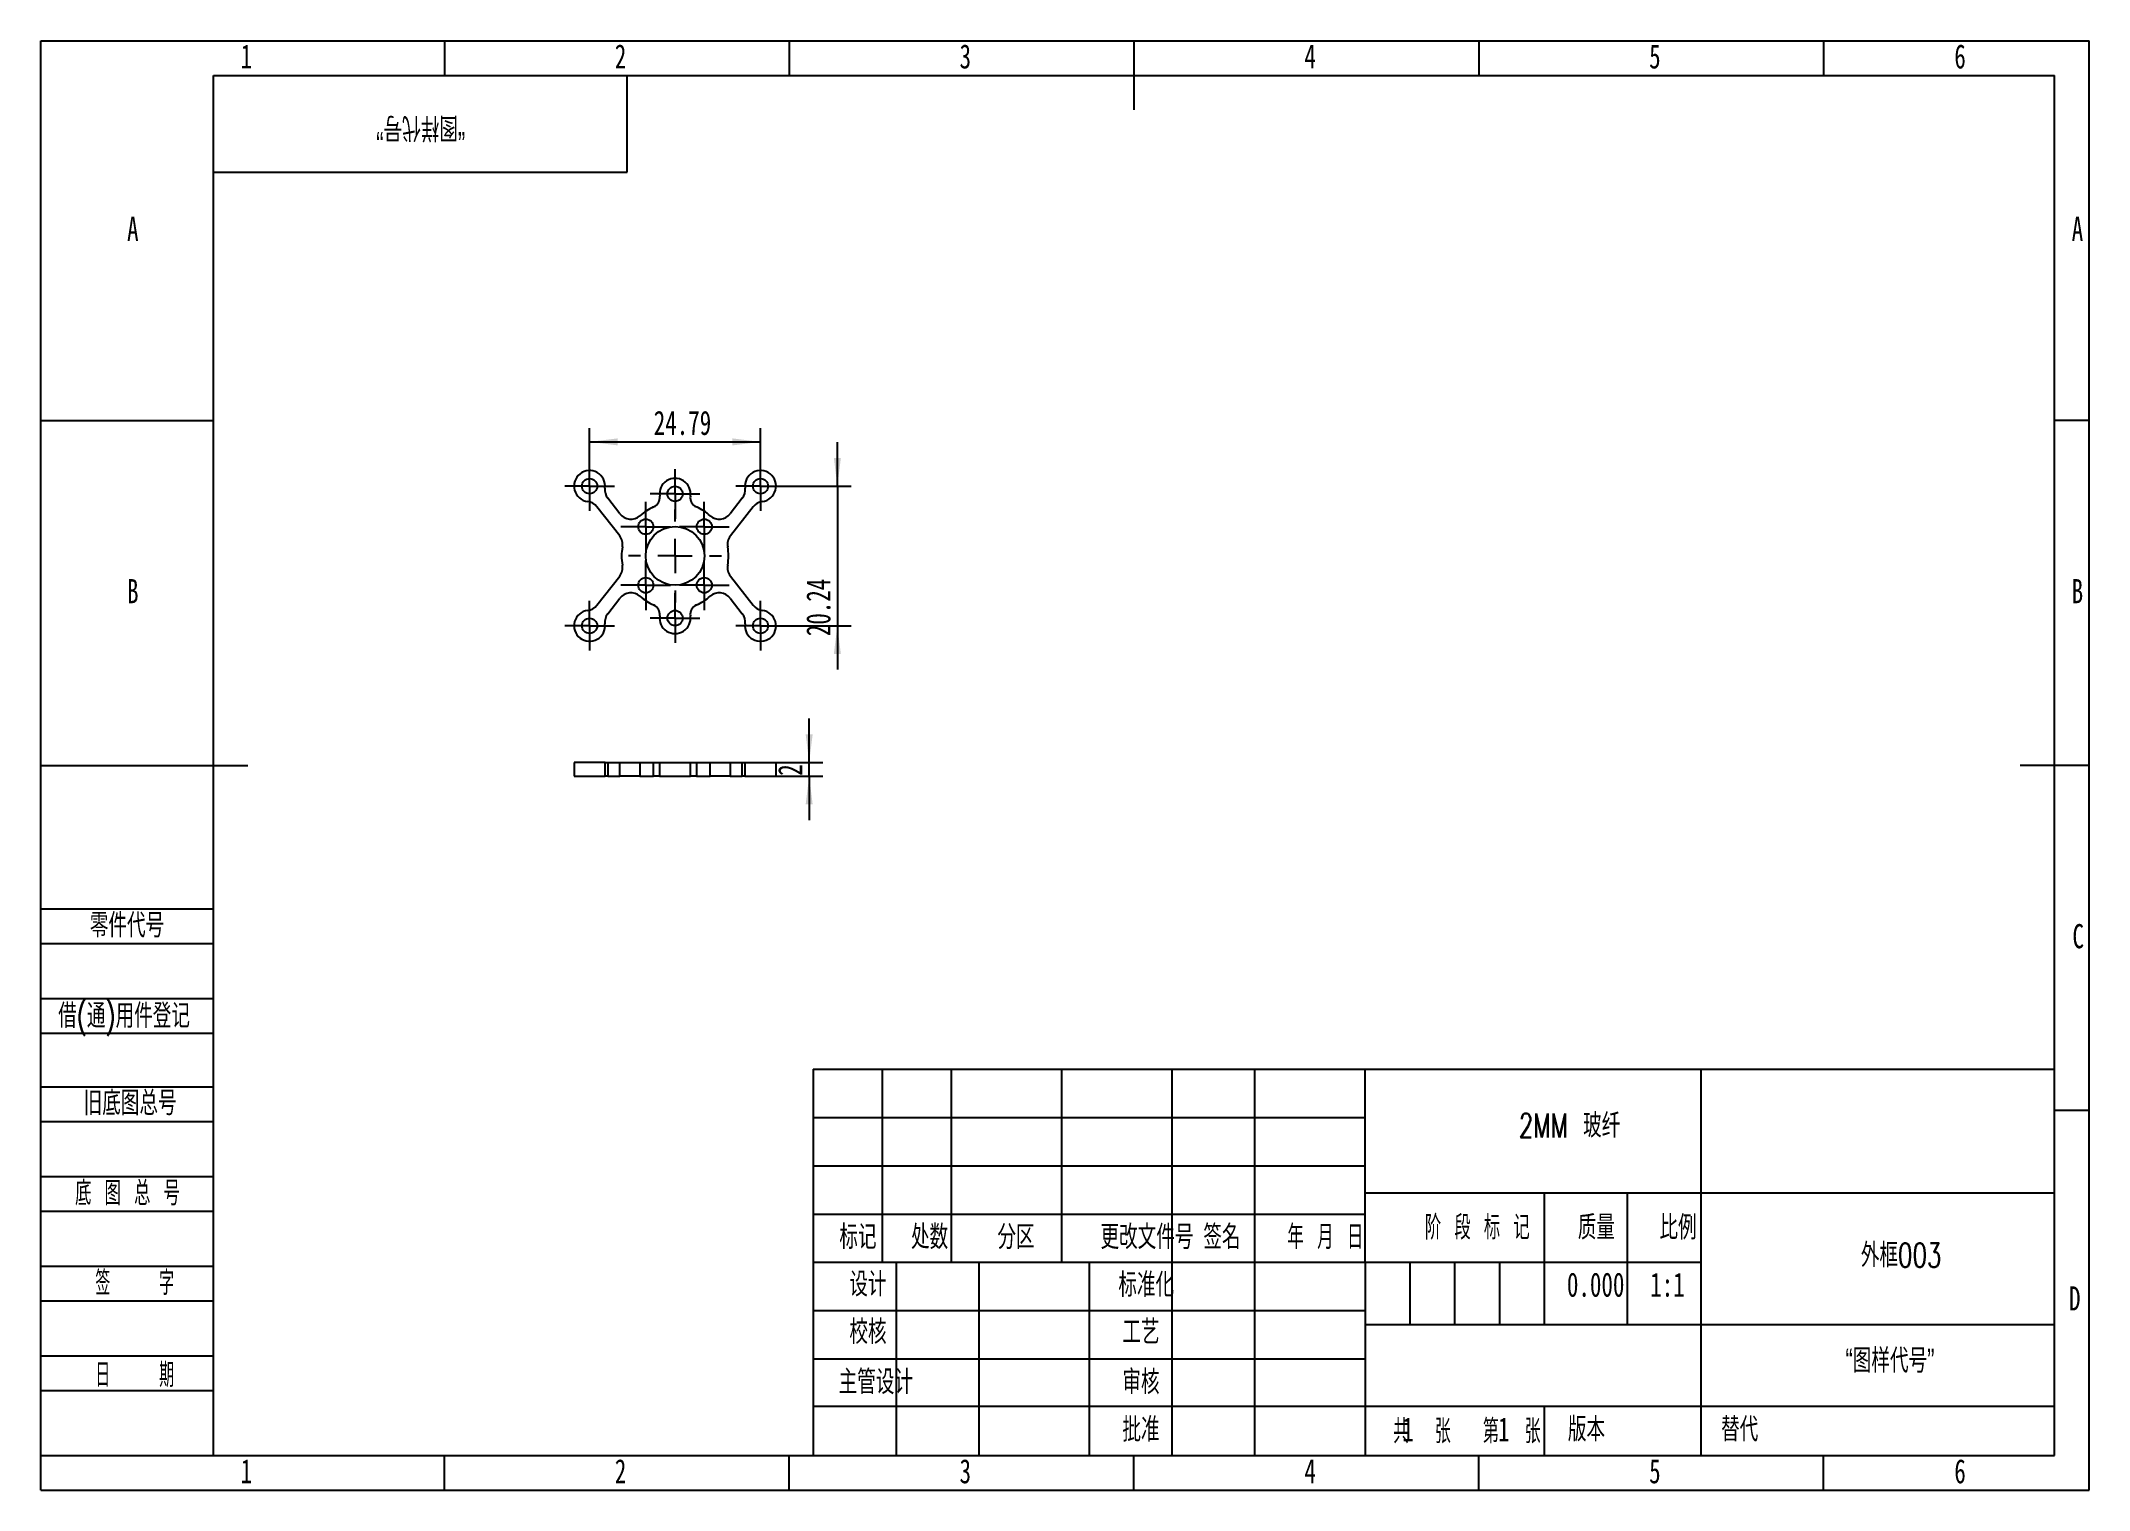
# Model space of a CAD drawing. Header units: millimetres. Extents: x 0 to 297, y 0 to 210.
import ezdxf

# ---------------------------------------------------------------- set-up
doc = ezdxf.new("R2010")
doc.units = ezdxf.units.MM
doc.layers.add('图框', color=7, linetype='Continuous')
doc.layers.add('粗实线层', color=7, linetype='Continuous', lineweight=25)
doc.styles.add('SLDTEXTSTYLE0', font='TXT', dxfattribs={"width": 0.7, "bigfont": 'bigfont'})
doc.styles.add('SLDTEXTSTYLE1', font='TXT', dxfattribs={"width": 0.6, "bigfont": 'bigfont'})
doc.styles.add('SLDTEXTSTYLE2', font='TXT', dxfattribs={"width": 0.614286, "bigfont": 'bigfont'})
doc.styles.add('SLDTEXTSTYLE3', font='TXT', dxfattribs={"width": 0.62, "bigfont": 'bigfont'})
doc.styles.add('SLDTEXTSTYLE4', font='TXT', dxfattribs={"width": 0.566667, "bigfont": 'bigfont'})
doc.styles.add('SLDTEXTSTYLE5', font='TXT', dxfattribs={"width": 0.7})
doc.dimstyles.new('SLDDIMSTYLE0', dxfattribs={"dimtxt": 3.5, "dimasz": 4.08, "dimexe": 0, "dimexo": 0.0625, "dimgap": 0.875, "dimtad": 2, "dimrnd": 1e-09, "dimzin": 12, "dimdsep": 46, "dimtxsty": 'SLDTEXTSTYLE5', "dimsah": 1, "dimcen": 0.09, "dimadec": 0, "dimazin": 3, "dimtfac": 1, "dimtofl": 0, "dimtmove": 0, "dimatfit": 3, "dimfxl": 0, "dimfrac": 2, "dimtolj": 1, "dimtzin": 12, "dimarcsym": 0})
doc.dimstyles.new('SLDDIMSTYLE1', dxfattribs={"dimtxt": 3.5, "dimasz": 4.08, "dimexe": 0, "dimexo": 0.0625, "dimgap": 0.875, "dimtad": 2, "dimrnd": 1e-09, "dimzin": 12, "dimdsep": 46, "dimtxsty": 'SLDTEXTSTYLE5', "dimsah": 1, "dimcen": 0.09, "dimadec": 0, "dimazin": 3, "dimtfac": 1, "dimtmove": 0, "dimatfit": 0, "dimfxl": 0, "dimfrac": 2, "dimtolj": 1, "dimtzin": 12, "dimarcsym": 0})

# ---------------------------------------------------------------- blocks, each defined once
blk = doc.blocks.new('_D')
at = {"layer": '图框'}
for p, q in [((79.56, 145.49), (79.56, 153.9)), ((79.56, 151.9), (104.34, 151.9)), ((104.34, 145.49), (104.34, 153.9))]:
    blk.add_line(p, q, dxfattribs=at)
for points in [[(79.56, 151.9), (83.64, 151.39), (83.64, 152.41)], [(104.34, 151.9), (100.26, 152.41), (100.26, 151.39)]]:
    blk.add_solid(points, dxfattribs=at)
at = {"layer": '图框', "insert": (88.86, 156.41), "char_height": 3.5, "attachment_point": 1, "style": 'SLDTEXTSTYLE5'}
blk.add_mtext('24.79', dxfattribs=at)
blk = doc.blocks.new('_D_1')
at = {"layer": '图框'}
for p, q in [((115.49, 145.49), (115.49, 151.84)), ((104.34, 145.49), (117.49, 145.49)), ((115.49, 145.49), (115.49, 125.25)), ((104.34, 125.25), (117.49, 125.25)), ((115.49, 125.25), (115.49, 118.9))]:
    blk.add_line(p, q, dxfattribs=at)
for points in [[(115.49, 145.49), (116, 149.57), (114.98, 149.57)], [(115.49, 125.25), (114.98, 121.17), (116, 121.17)]]:
    blk.add_solid(points, dxfattribs=at)
at = {"layer": '图框', "insert": (110.98, 123.74), "char_height": 3.5, "attachment_point": 1, "rotation": 90, "style": 'SLDTEXTSTYLE5'}
blk.add_mtext('20.24', dxfattribs=at)
blk = doc.blocks.new('SW_CENTERMARKSYMBOL_0')
at = {"layer": '图框', "color": 0}
for p, q in [((0, 5), (0, 6.75)), ((-5, 0), (-6.75, 0)), ((0, 0), (-2.5, 0)), ((0, 0), (0, 2.5)), ((0, 0), (0, -2.5)), ((0, 0), (2.5, 0)), ((5, 0), (6.75, 0)), ((0, -5), (0, -6.75))]:
    blk.add_line(p, q, dxfattribs=at)
blk = doc.blocks.new('SW_CENTERMARKSYMBOL_1')
at = {"layer": '图框', "color": 0}
for p, q in [((0, 2.5), (0, 3.6)), ((-2.5, 0), (-3.6, 0)), ((0, 0), (-2.5, 0)), ((0, 0), (0, 2.5)), ((0, 0), (0, -2.5)), ((0, 0), (2.5, 0)), ((2.5, 0), (3.6, 0)), ((0, -2.5), (0, -3.6))]:
    blk.add_line(p, q, dxfattribs=at)
blk = doc.blocks.new('SW_CENTERMARKSYMBOL_2')
at = {"layer": '图框', "color": 0}
for p, q in [((0, 2.5), (0, 3.6)), ((-2.5, 0), (-3.6, 0)), ((0, 0), (-2.5, 0)), ((0, 0), (0, 2.5)), ((0, 0), (0, -2.5)), ((0, 0), (2.5, 0)), ((2.5, 0), (3.6, 0)), ((0, -2.5), (0, -3.6))]:
    blk.add_line(p, q, dxfattribs=at)
blk = doc.blocks.new('SW_CENTERMARKSYMBOL_3')
at = {"layer": '图框', "color": 0}
for p, q in [((0, 2.5), (0, 3.6)), ((-2.5, 0), (-3.6, 0)), ((0, 0), (-2.5, 0)), ((0, 0), (0, 2.5)), ((0, 0), (0, -2.5)), ((0, 0), (2.5, 0)), ((2.5, 0), (3.6, 0)), ((0, -2.5), (0, -3.6))]:
    blk.add_line(p, q, dxfattribs=at)
blk = doc.blocks.new('SW_CENTERMARKSYMBOL_4')
at = {"layer": '图框', "color": 0}
for p, q in [((0, 2.5), (0, 3.6)), ((-2.5, 0), (-3.6, 0)), ((0, 0), (-2.5, 0)), ((0, 0), (0, 2.5)), ((0, 0), (0, -2.5)), ((0, 0), (2.5, 0)), ((2.5, 0), (3.6, 0)), ((0, -2.5), (0, -3.6))]:
    blk.add_line(p, q, dxfattribs=at)
blk = doc.blocks.new('SW_CENTERMARKSYMBOL_5')
at = {"layer": '图框', "color": 0}
for p, q in [((0, 2.5), (0, 3.6)), ((-2.5, 0), (-3.6, 0)), ((0, 0), (-2.5, 0)), ((0, 0), (0, 2.5)), ((0, 0), (0, -2.5)), ((0, 0), (2.5, 0)), ((2.5, 0), (3.6, 0)), ((0, -2.5), (0, -3.6))]:
    blk.add_line(p, q, dxfattribs=at)
blk = doc.blocks.new('SW_CENTERMARKSYMBOL_6')
at = {"layer": '图框', "color": 0}
for p, q in [((0, 2.5), (0, 3.6)), ((-2.5, 0), (-3.6, 0)), ((0, 0), (-2.5, 0)), ((0, 0), (0, 2.5)), ((0, 0), (0, -2.5)), ((0, 0), (2.5, 0)), ((2.5, 0), (3.6, 0)), ((0, -2.5), (0, -3.6))]:
    blk.add_line(p, q, dxfattribs=at)
blk = doc.blocks.new('SW_CENTERMARKSYMBOL_7')
at = {"layer": '图框', "color": 0}
for p, q in [((0, 2.5), (0, 3.6)), ((-2.5, 0), (-3.6, 0)), ((0, 0), (-2.5, 0)), ((0, 0), (0, 2.5)), ((0, 0), (0, -2.5)), ((0, 0), (2.5, 0)), ((2.5, 0), (3.6, 0)), ((0, -2.5), (0, -3.6))]:
    blk.add_line(p, q, dxfattribs=at)
blk = doc.blocks.new('SW_CENTERMARKSYMBOL_8')
at = {"layer": '图框', "color": 0}
for p, q in [((0, 2.5), (0, 3.6)), ((-2.5, 0), (-3.6, 0)), ((0, 0), (-2.5, 0)), ((0, 0), (0, 2.5)), ((0, 0), (0, -2.5)), ((0, 0), (2.5, 0)), ((2.5, 0), (3.6, 0)), ((0, -2.5), (0, -3.6))]:
    blk.add_line(p, q, dxfattribs=at)
blk = doc.blocks.new('SW_CENTERMARKSYMBOL_9')
at = {"layer": '图框', "color": 0}
for p, q in [((0, 2.5), (0, 3.6)), ((-2.5, 0), (-3.6, 0)), ((0, 0), (-2.5, 0)), ((0, 0), (0, 2.5)), ((0, 0), (0, -2.5)), ((0, 0), (2.5, 0)), ((2.5, 0), (3.6, 0)), ((0, -2.5), (0, -3.6))]:
    blk.add_line(p, q, dxfattribs=at)
blk = doc.blocks.new('SW_CENTERMARKSYMBOL_10')
at = {"layer": '图框', "color": 0}
for p, q in [((0, 2.5), (0, 3.6)), ((-2.5, 0), (-3.6, 0)), ((0, 0), (-2.5, 0)), ((0, 0), (0, 2.5)), ((0, 0), (0, -2.5)), ((0, 0), (2.5, 0)), ((2.5, 0), (3.6, 0)), ((0, -2.5), (0, -3.6))]:
    blk.add_line(p, q, dxfattribs=at)
blk = doc.blocks.new('_D_2')
at = {"layer": '图框'}
for p, q in [((111.4, 105.45), (111.4, 111.8)), ((106.59, 105.45), (113.4, 105.45)), ((111.4, 103.45), (111.4, 105.45)), ((106.59, 103.45), (113.4, 103.45)), ((111.4, 103.45), (111.4, 97.1))]:
    blk.add_line(p, q, dxfattribs=at)
for points in [[(111.4, 105.45), (111.91, 109.53), (110.89, 109.53)], [(111.4, 103.45), (110.89, 99.37), (111.91, 99.37)]]:
    blk.add_solid(points, dxfattribs=at)
at = {"layer": '图框', "insert": (106.89, 103.51), "char_height": 3.5, "attachment_point": 1, "rotation": 90, "style": 'SLDTEXTSTYLE5'}
blk.add_mtext('2', dxfattribs=at)

msp = doc.modelspace()

# ---------------------------------------------------------------- linework, layer by layer
at = {"color": 7, "linetype": 'Continuous', "lineweight": 25}
for p, q in [((83.957, 141.476), (82.197, 143.729)), ((101.702, 143.729), (99.942, 141.476)), ((83.921, 138.274), (80.621, 142.497)), ((103.278, 142.497), (99.978, 138.274)), ((80.621, 128.235), (83.921, 132.458)), ((99.978, 132.458), (103.278, 128.235)), ((82.197, 127.004), (83.957, 129.256)), ((99.942, 129.256), (101.702, 127.004)), ((77.306, 105.454), (77.306, 103.454)), ((81.806, 105.454), (77.306, 105.454)), ((81.806, 103.454), (81.806, 105.454)), ((81.806, 105.454), (82.197, 105.454)), ((82.197, 105.454), (82.197, 103.454)), ((82.197, 105.454), (83.957, 105.454)), ((83.957, 103.454), (83.957, 105.454)), ((83.957, 105.454), (86.85, 105.454)), ((86.85, 105.454), (86.85, 103.454)), ((86.85, 105.454), (88.839, 105.454)), ((88.839, 103.454), (88.839, 105.454)), ((88.839, 105.454), (89.7, 105.454)), ((89.7, 105.454), (89.7, 103.454)), ((89.7, 105.454), (94.2, 105.454)), ((94.2, 103.454), (94.2, 105.454)), ((94.2, 105.454), (95.06, 105.454)), ((95.06, 105.454), (95.06, 103.454)), ((95.06, 105.454), (97.05, 105.454)), ((97.05, 103.454), (97.05, 105.454)), ((97.05, 105.454), (99.942, 105.454)), ((99.942, 105.454), (99.942, 103.454)), ((99.942, 105.454), (101.702, 105.454)), ((101.702, 103.454), (101.702, 105.454)), ((101.702, 105.454), (102.093, 105.454)), ((102.093, 105.454), (102.093, 103.454)), ((102.093, 105.454), (106.593, 105.454)), ((106.593, 103.454), (106.593, 105.454)), ((77.306, 103.454), (81.806, 103.454)), ((82.197, 103.454), (81.806, 103.454)), ((82.197, 103.454), (83.957, 103.454)), ((86.85, 103.454), (83.957, 103.454)), ((86.85, 103.454), (88.839, 103.454)), ((89.7, 103.454), (88.839, 103.454)), ((89.7, 103.454), (94.2, 103.454)), ((95.06, 103.454), (94.2, 103.454)), ((95.06, 103.454), (97.05, 103.454)), ((99.942, 103.454), (97.05, 103.454)), ((99.942, 103.454), (101.702, 103.454)), ((102.093, 103.454), (101.702, 103.454)), ((102.093, 103.454), (106.593, 103.454))]:
    msp.add_line(p, q, dxfattribs=at)
for centre, radius in [((79.556, 145.485), 1.1), ((104.343, 145.485), 1.1), ((91.95, 144.366), 1.1), ((87.707, 139.609), 1.1), ((91.95, 135.366), 4.25), ((96.192, 139.609), 1.1), ((87.707, 131.124), 1.1), ((96.192, 131.124), 1.1), ((79.556, 125.247), 1.1), ((91.95, 126.366), 1.1), ((104.343, 125.247), 1.1)]:
    msp.add_circle(centre, radius, dxfattribs=at)
for centre, radius, start, end in [((79.556, 145.485), 2.25, 352.90087, 263.09913), ((91.95, 144.366), 2.25, 351.90929, 188.09071), ((104.343, 145.485), 2.25, 276.90087, 187.09913), ((79.045, 141.266), 2, 38, 83.09913), ((83.773, 144.96), 2, 172.90087, 218), ((88.237, 143.838), 1.5, 293.66386, 8.09071), ((95.662, 143.838), 1.5, 171.90929, 246.33614), ((100.126, 144.96), 2, 322, 7.09913), ((104.854, 141.266), 2, 96.90087, 142), ((85.533, 142.707), 2, 218, 311.15363), ((91.95, 135.366), 7.75, 113.66386, 131.15363), ((91.95, 135.366), 7.75, 48.84637, 66.33614), ((98.366, 142.707), 2, 228.84637, 322), ((82.345, 137.043), 2, 350.0978, 38), ((91.95, 135.366), 7.75, 170.0978, 189.9022), ((101.554, 137.043), 2, 142, 189.9022), ((91.95, 135.366), 7.75, 350.0978, 9.9022), ((82.345, 133.69), 2, 322, 9.9022), ((101.554, 133.69), 2, 170.0978, 218), ((79.045, 129.466), 2, 276.90087, 322), ((85.533, 128.025), 2, 48.84637, 142), ((91.95, 135.366), 7.75, 228.84637, 246.33614), ((88.237, 126.894), 1.5, 351.90929, 66.33614), ((95.662, 126.894), 1.5, 113.66386, 188.09071), ((91.95, 135.366), 7.75, 293.66386, 311.15363), ((98.366, 128.025), 2, 38, 131.15363), ((104.854, 129.466), 2, 218, 263.09913), ((79.556, 125.247), 2.25, 96.90087, 7.09913), ((83.773, 125.772), 2, 142, 187.09913), ((91.95, 126.366), 2.25, 171.90929, 8.09071), ((100.126, 125.772), 2, 352.90087, 38), ((104.343, 125.247), 2.25, 172.90087, 83.09913)]:
    msp.add_arc(centre, radius, start, end, dxfattribs=at)
at = {"layer": '图框'}
for p, q in [((0, 0), (0, 210)), ((0, 210), (297, 210)), ((58.5, 210), (58.5, 205)), ((108.5, 210), (108.5, 205)), ((208.5, 210), (208.5, 205)), ((258.5, 210), (258.5, 205)), ((297, 0), (297, 210)), ((0, 155), (25, 155)), ((297, 155), (292, 155)), ((0, 84.221), (25, 84.221)), ((0, 79.221), (25, 79.221)), ((0, 71.221), (25, 71.221)), ((0, 66.221), (25, 66.221)), ((0, 58.43), (25, 58.43)), ((112, 54), (192, 54)), ((297, 55), (292, 55)), ((0, 53.43), (25, 53.43)), ((0, 45.43), (25, 45.43)), ((112, 47), (192, 47)), ((0, 40.43), (25, 40.43)), ((198.5, 33), (198.5, 24)), ((205, 33), (205, 24)), ((211.5, 33), (211.5, 24)), ((0, 32.43), (25, 32.43)), ((0, 27.43), (25, 27.43)), ((0, 19.43), (25, 19.43)), ((0, 14.43), (25, 14.43)), ((0, 5), (25, 5)), ((58.5, 0), (58.5, 5)), ((108.5, 0), (108.5, 5)), ((208.5, 0), (208.5, 5)), ((258.5, 0), (258.5, 5)), ((0, 0), (297, 0))]:
    msp.add_line(p, q, dxfattribs=at)
at = {"layer": '图框', "lineweight": 25}
for p, q in [((158.5, 210), (158.5, 200)), ((0, 105), (30, 105)), ((297, 105), (287, 105)), ((112, 61), (112, 5)), ((112, 61), (292, 61)), ((122, 61), (122, 33)), ((132, 61), (132, 33)), ((148, 61), (148, 33)), ((164, 61), (164, 5)), ((176, 61), (176, 5)), ((191.968, 61.052), (192.005, 5)), ((240.692, 61), (240.692, 5)), ((191.98, 43.052), (291.98, 43.052)), ((218, 43.069), (218, 24.069)), ((230, 43), (230, 24)), ((112, 40), (192, 40)), ((112, 33), (192, 33)), ((124, 33), (124, 5)), ((136, 33), (136, 5)), ((152, 33), (152, 5)), ((192.015, 33), (240.692, 33)), ((112, 26), (192, 26)), ((192, 24), (292, 24)), ((112, 19), (192, 19)), ((112, 12.166), (192, 12.166)), ((192, 12.166), (292, 12.166)), ((218, 12.166), (218, 5)), ((25, 5), (292, 5)), ((158.5, 0), (158.5, 5))]:
    msp.add_line(p, q, dxfattribs=at)
at = {"layer": '图框', "linetype": 'Continuous', "lineweight": 25}
for p, q in [((25, 5), (25, 205)), ((25, 205), (292, 205)), ((292, 5), (292, 205))]:
    msp.add_line(p, q, dxfattribs=at)
at = {"layer": '粗实线层'}
for p, q in [((85, 191), (85, 205)), ((25, 191), (85, 191))]:
    msp.add_line(p, q, dxfattribs=at)

# ---------------------------------------------------------------- block references
at = {"layer": '图框'}
for name, p in [('SW_CENTERMARKSYMBOL_2', (79.556, 145.485)), ('SW_CENTERMARKSYMBOL_1', (104.343, 145.485)), ('SW_CENTERMARKSYMBOL_9', (91.95, 144.366)), ('SW_CENTERMARKSYMBOL_8', (87.707, 139.609)), ('SW_CENTERMARKSYMBOL_5', (96.192, 139.609)), ('SW_CENTERMARKSYMBOL_0', (91.95, 135.366)), ('SW_CENTERMARKSYMBOL_7', (87.707, 131.124)), ('SW_CENTERMARKSYMBOL_6', (96.192, 131.124)), ('SW_CENTERMARKSYMBOL_4', (79.556, 125.247)), ('SW_CENTERMARKSYMBOL_10', (91.95, 126.366)), ('SW_CENTERMARKSYMBOL_3', (104.343, 125.247))]:
    msp.add_blockref(name, p, dxfattribs=at)

# ---------------------------------------------------------------- texts
at = {"layer": '图框', "char_height": 3.5}
for s, insert, attachment_point, style in [('1', (29.794, 209.516), 2, 'SLDTEXTSTYLE5'), ('2', (84.044, 209.516), 2, 'SLDTEXTSTYLE5'), ('3', (134.044, 209.516), 2, 'SLDTEXTSTYLE5'), ('4', (184.044, 209.516), 2, 'SLDTEXTSTYLE5'), ('5', (234.044, 209.516), 2, 'SLDTEXTSTYLE5'), ('6', (278.297, 209.516), 2, 'SLDTEXTSTYLE5'), ('A', (13.32, 184.516), 2, 'SLDTEXTSTYLE5'), ('A', (295.32, 184.516), 2, 'SLDTEXTSTYLE5'), ('B', (13.32, 132.016), 2, 'SLDTEXTSTYLE5'), ('B', (295.32, 132.016), 2, 'SLDTEXTSTYLE5'), ('零件代号', (7.084, 83.579), 1, 'SLDTEXTSTYLE0'), ('C', (295.427, 82.016), 2, 'SLDTEXTSTYLE5'), ('借(通)用件登记', (2.496, 70.473), 1, 'SLDTEXTSTYLE0'), ('旧底图总号', (6.194, 57.824), 1, 'SLDTEXTSTYLE0'), ('2MM 玻纤', (221.663, 54.577), 2, 'SLDTEXTSTYLE0'), ('底 图 总 号', (4.947, 44.766), 1, 'SLDTEXTSTYLE2'), ('标记', (118.479, 38.417), 2, 'SLDTEXTSTYLE0'), ('处数', (128.868, 38.417), 2, 'SLDTEXTSTYLE0'), ('分区', (141.39, 38.417), 2, 'SLDTEXTSTYLE0'), ('更改文件号', (160.39, 38.417), 2, 'SLDTEXTSTYLE0'), ('签名', (171.258, 38.417), 2, 'SLDTEXTSTYLE0'), ('年 月 日', (186.261, 38.417), 2, 'SLDTEXTSTYLE3'), ('阶 段 标 记', (208.286, 39.805), 2, 'SLDTEXTSTYLE2'), ('质量', (225.553, 39.805), 2, 'SLDTEXTSTYLE0'), ('比例', (237.401, 39.805), 2, 'SLDTEXTSTYLE0'), ('外框003', (269.755, 35.791), 2, 'SLDTEXTSTYLE0'), ('签    字', (13.591, 31.764), 2, 'SLDTEXTSTYLE4'), ('设计', (119.928, 31.558), 2, 'SLDTEXTSTYLE0'), ('标准化', (160.285, 31.492), 2, 'SLDTEXTSTYLE0'), ('0.000', (225.455, 31.521), 2, 'SLDTEXTSTYLE5'), ('1:1', (235.858, 31.521), 2, 'SLDTEXTSTYLE5'), ('D', (294.93, 29.516), 2, 'SLDTEXTSTYLE5'), ('校核', (119.928, 24.679), 2, 'SLDTEXTSTYLE0'), ('工艺', (159.517, 24.643), 2, 'SLDTEXTSTYLE0'), ('“图样代号”', (268.127, 20.49), 2, 'SLDTEXTSTYLE0'), ('日    期', (13.591, 18.413), 2, 'SLDTEXTSTYLE4'), ('主管设计', (121.069, 17.399), 2, 'SLDTEXTSTYLE0'), ('审核', (159.517, 17.399), 2, 'SLDTEXTSTYLE0'), ('批准', (159.519, 10.523), 2, 'SLDTEXTSTYLE0'), ('共  张', (200.263, 10.262), 2, 'SLDTEXTSTYLE1'), ('1', (197.393, 10.531), 1, 'SLDTEXTSTYLE5'), ('第  张', (213.29, 10.262), 2, 'SLDTEXTSTYLE1'), ('1', (211.295, 10.531), 1, 'SLDTEXTSTYLE5'), ('版本', (224.12, 10.531), 2, 'SLDTEXTSTYLE0'), ('替代', (243.641, 10.531), 1, 'SLDTEXTSTYLE0'), ('1', (29.794, 4.474), 2, 'SLDTEXTSTYLE5'), ('2', (84.044, 4.474), 2, 'SLDTEXTSTYLE5'), ('3', (134.044, 4.474), 2, 'SLDTEXTSTYLE5'), ('4', (184.044, 4.474), 2, 'SLDTEXTSTYLE5'), ('5', (234.044, 4.474), 2, 'SLDTEXTSTYLE5'), ('6', (278.297, 4.474), 2, 'SLDTEXTSTYLE5')]:
    msp.add_mtext(s, dxfattribs=dict(at, insert=insert, attachment_point=attachment_point, style=style))
at = {"layer": '图框', "insert": (55.073, 195.655), "char_height": 3.5, "attachment_point": 2, "rotation": 180, "style": 'SLDTEXTSTYLE0'}
msp.add_mtext('“图样代号”', dxfattribs=at)

# ---------------------------------------------------------------- dimensions: what is measured, and where the dimension line sits
at = {"layer": '图框'}
dim = msp.add_linear_dim(base=(104.343, 151.897), p1=(79.556, 145.485), p2=(104.343, 145.485), dimstyle='SLDDIMSTYLE0', dxfattribs=at)
dim.commit()
dim.dimension.update_dxf_attribs({"geometry": '_D', "text_midpoint": (92.697, 151.897), "dimtype": 160})
for base, p1, p2, picture, middle in [((115.488, 125.247), (104.343, 145.485), (104.343, 125.247), '_D_1', (115.488, 127.581)), ((111.402, 105.454), (106.593, 103.454), (106.593, 105.454), '_D_2', (111.402, 104.279))]:
    dim = msp.add_linear_dim(base=base, p1=p1, p2=p2, angle=90, dimstyle='SLDDIMSTYLE1', dxfattribs=at)
    dim.commit()
    dim.dimension.update_dxf_attribs({"geometry": picture, "text_midpoint": middle, "dimtype": 160})

doc.saveas('drawing.dxf')
